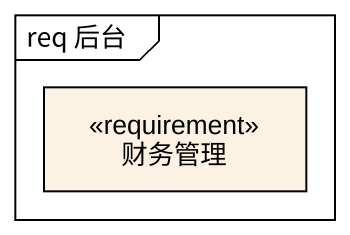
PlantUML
@startuml
mainframe req 后台
hide circle
hide empty members
class 财务管理 <<requirement>>
@enduml
